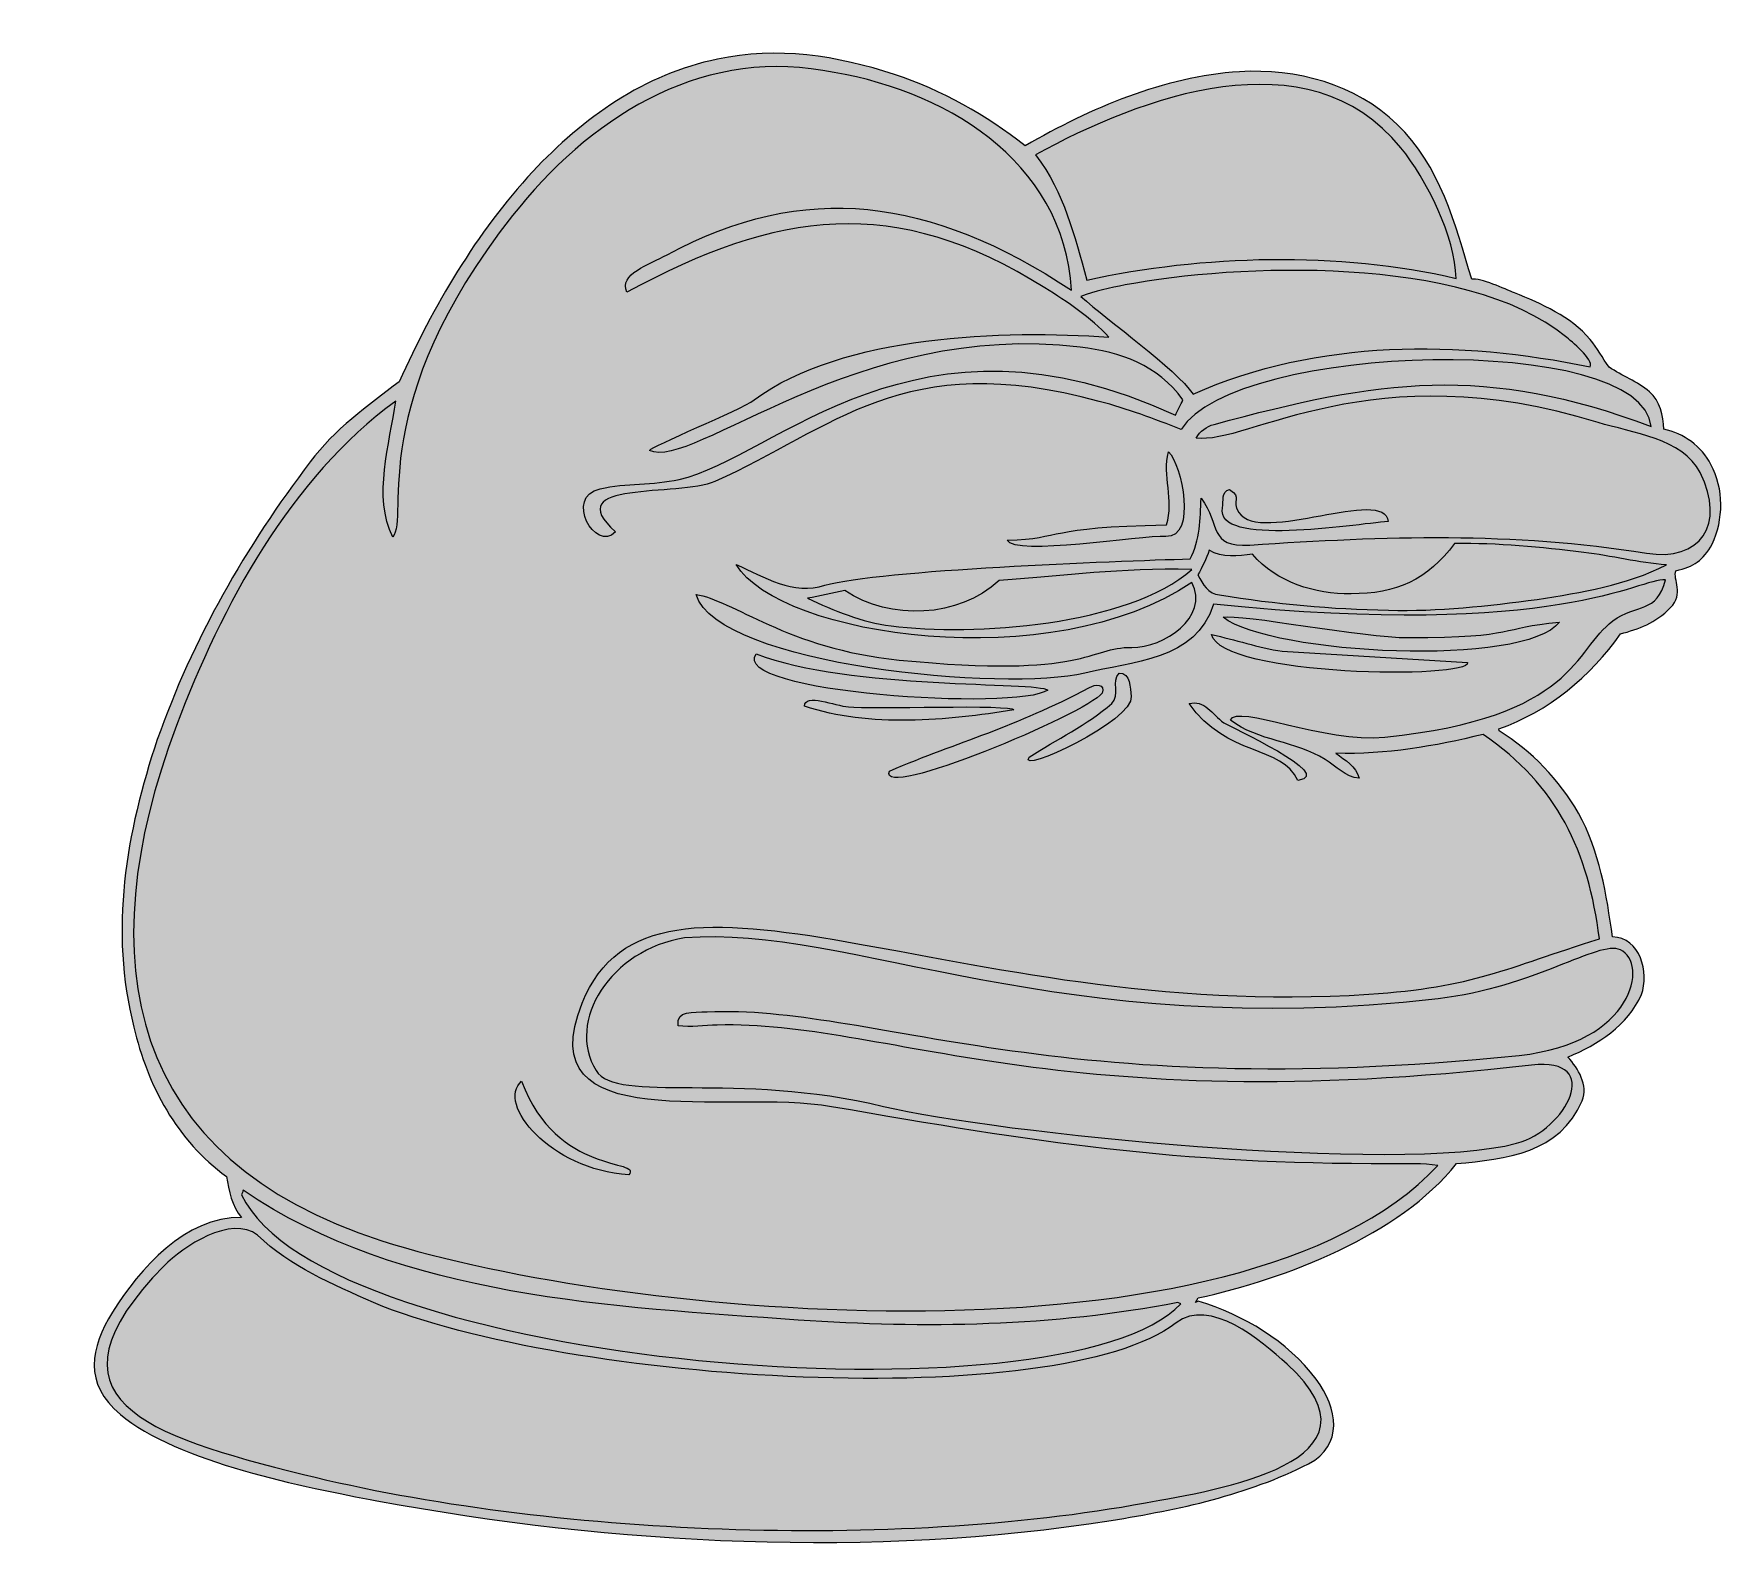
# Model space of a CAD drawing. Header units: millimetres. Extents: x 638 to 824, y -380 to -296.
# Drawn here: x 638.3 to 730.8, y -379.5 to -296.2 of the extents above; entities that cross this region are included whole.
import ezdxf

# ---------------------------------------------------------------- set-up
doc = ezdxf.new("R2010")
doc.units = ezdxf.units.MM
doc.header["$MEASUREMENT"] = 0
doc.layers.add('layer 1', color=7, linetype='Continuous')

msp = doc.modelspace()

# ---------------------------------------------------------------- hatches: boundary and pattern name
at = {"layer": 'layer 1', "true_color": 0x2b2a29}
h = msp.add_hatch(color=250, dxfattribs=at)
edge = h.paths.add_edge_path()
edge.add_spline(control_points=[(675.6358, -297.5804), (678.8628, -296.8555), (682.222, -297.3902), (685.3215, -298.4136), (687.9159, -299.26), (690.3203, -300.6355), (692.4665, -302.3097), (696.0676, -300.2427), (700.006, -298.5372), (704.1953, -298.2608), (707.28, -298.0725), (710.5549, -298.9358), (712.8026, -301.1425), (715.1534, -303.3608), (715.9963, -306.6115), (716.8868, -309.6058), (717.3461, -309.5184), (718.7433, -310.1458), (719.2229, -310.3491), (720.72, -310.9668), (722.2982, -311.6285), (723.3603, -312.9027), (723.7679, -313.3618), (724.0317, -313.9227), (724.4022, -314.4072), (725.1084, -314.9069), (725.9532, -315.1872), (726.613, -315.7553), (727.1867, -316.2696), (727.38, -317.0624), (727.3986, -317.8054), (728.4785, -318.0305), (729.4636, -318.7457), (729.9708, -319.7415), (730.6881, -321.0693), (730.6751, -322.7398), (730.0336, -324.0949), (729.5466, -324.9823), (729.0299, -325.3142), (728.0495, -325.5441), (727.8812, -326.0234), (728.5356, -326.7962), (727.747, -327.5668), (726.9456, -328.3936), (726.023, -328.7342), (725.0293, -328.996), (723.3899, -331.323), (721.0818, -333.2405), (718.3769, -334.1865), (718.3769, -334.1865), (718.3839, -334.2934), (718.3839, -334.2934), (720.1686, -335.4016), (721.6772, -336.9762), (722.73, -338.7961), (723.8805, -340.8667), (724.2713, -343.2509), (724.5848, -345.5686), (726.1024, -345.5852), (726.606, -347.5212), (726.1726, -348.7215), (725.433, -350.4015), (723.7882, -351.4488), (722.1528, -352.1312), (722.7098, -352.7689), (723.2776, -353.6629), (722.927, -354.5283), (721.7303, -357.3724), (718.7623, -357.7269), (716.0605, -357.9519), (712.9328, -361.8991), (706.7284, -364.2382), (701.9236, -365.3034), (701.9236, -365.3034), (701.7763, -365.5523), (701.7763, -365.5523), (701.7763, -365.5523), (701.9311, -365.4729), (701.9311, -365.4729), (704.4257, -366.2474), (706.7805, -367.6451), (708.3869, -369.74), (709.5781, -371.3489), (709.8744, -373.3685), (707.9679, -374.3661), (704.6028, -376.0845), (700.8709, -376.8736), (697.1668, -377.4673), (684.1683, -379.5289), (669.9727, -378.7985), (657.0089, -376.3891), (653.1627, -375.6737), (646.0571, -374.2738), (642.9813, -371.6761), (640.9542, -369.9636), (641.3363, -368.0456), (642.5551, -366.0834), (644.0386, -363.6949), (646.5233, -360.8429), (649.606, -360.9093), (649.0674, -360.2863), (648.9292, -359.4398), (648.7838, -358.6562), (646.1028, -356.7296), (644.4413, -353.6649), (643.7239, -350.4902), (642.367, -345.2829), (643.2963, -339.7862), (645.0037, -334.7782), (646.9232, -329.2965), (649.8456, -324.1907), (653.3714, -319.5867), (654.6804, -317.813), (656.5075, -316.5351), (658.2334, -315.2093), (660.1105, -311.0681), (662.4354, -307.0688), (665.5407, -303.7166), (668.2513, -300.8106), (671.6735, -298.3601), (675.6358, -297.5804)], knot_values=[0, 0, 0, 0, 0.025, 0.025, 0.025, 0.05, 0.05, 0.05, 0.075, 0.075, 0.075, 0.1, 0.1, 0.1, 0.125, 0.125, 0.125, 0.15, 0.15, 0.15, 0.175, 0.175, 0.175, 0.2, 0.2, 0.2, 0.225, 0.225, 0.225, 0.25, 0.25, 0.25, 0.275, 0.275, 0.275, 0.3, 0.3, 0.3, 0.325, 0.325, 0.325, 0.35, 0.35, 0.35, 0.375, 0.375, 0.375, 0.4, 0.4, 0.4, 0.425, 0.425, 0.425, 0.45, 0.45, 0.45, 0.475, 0.475, 0.475, 0.5, 0.5, 0.5, 0.525, 0.525, 0.525, 0.55, 0.55, 0.55, 0.575, 0.575, 0.575, 0.6, 0.6, 0.6, 0.625, 0.625, 0.625, 0.65, 0.65, 0.65, 0.675, 0.675, 0.675, 0.7, 0.7, 0.7, 0.725, 0.725, 0.725, 0.75, 0.75, 0.75, 0.775, 0.775, 0.775, 0.8, 0.8, 0.8, 0.825, 0.825, 0.825, 0.85, 0.85, 0.85, 0.875, 0.875, 0.875, 0.9, 0.9, 0.9, 0.925, 0.925, 0.925, 0.95, 0.95, 0.95, 0.975, 0.975, 0.975, 1, 1, 1, 1], degree=3, periodic=1)
h = msp.add_hatch(color=250, dxfattribs=at)
edge = h.paths.add_edge_path()
edge.add_spline(control_points=[(681.3999, -298.1996), (687.9422, -299.1453), (694.582, -303.0776), (694.998, -310.2051), (687.2571, -305.1113), (680.4204, -304.1967), (672.8816, -308.2672), (671.9092, -308.7918), (670.2124, -309.3348), (670.6868, -310.3139), (678.8893, -305.8769), (685.3226, -304.9112), (693.547, -310.0798), (694.7937, -310.8618), (696.0399, -311.6841), (697.0448, -312.7702), (691.3601, -312.3669), (682.4804, -312.6276), (677.653, -316.1959), (676.8563, -316.7847), (671.9908, -318.7523), (671.9259, -318.9615), (674.2454, -320.1161), (683.2431, -311.8321), (695.4812, -313.3231), (697.6778, -313.5907), (699.7158, -314.2834), (701.0977, -316.1959), (700.9576, -316.4778), (700.8193, -316.7619), (700.6791, -317.0458), (686.5399, -310.4244), (678.8307, -319.3579), (673.5394, -320.5529), (672.1194, -320.8774), (670.6391, -320.7264), (669.2228, -321.0618), (667.2262, -321.5106), (668.9626, -324.5654), (670.0617, -323.424), (666.8913, -320.5651), (673.526, -321.5341), (675.4957, -320.6636), (681.9094, -317.8287), (685.7869, -313.3361), (696.5194, -316.2881), (698.0552, -316.6734), (699.5268, -317.2596), (701.0056, -317.8148), (703.9087, -313.0754), (726.214, -312.4746), (726.7093, -317.6653), (717.6283, -314.229), (711.8079, -315.0879), (702.7979, -317.5456), (702.3773, -317.6451), (702.0381, -317.9142), (701.8242, -318.2888), (704.5867, -318.6968), (711.4074, -313.6003), (723.8066, -317.4403), (725.6, -317.9958), (728.4515, -318.3082), (729.3826, -320.1768), (730.8034, -323.0277), (729.3876, -325.0603), (726.4415, -324.5835), (719.0953, -323.3949), (712.1519, -323.6499), (704.7577, -324.1375), (702.4551, -324.2892), (703.1769, -323.0044), (702.088, -321.5817), (702.0455, -322.7083), (702.0418, -323.8754), (701.4868, -324.8949), (697.3724, -325.0085), (684.5235, -325.4878), (681.514, -326.3407), (679.7936, -326.8921), (678.1749, -325.891), (676.6665, -325.2032), (679.0306, -329.1737), (693.9912, -331.3527), (701.5827, -326.1803), (702.5708, -328.0947), (700.0314, -329.7611), (698.3044, -329.7352), (695.9135, -329.7), (695.9628, -331.4552), (685.5686, -330.425), (679.517, -329.8255), (676.384, -327.1002), (674.465, -326.8424), (675.6823, -330.7517), (691.4947, -332.1866), (695.7213, -331.1424), (698.2466, -330.518), (701.8388, -330.4694), (702.7664, -327.3696), (721.6401, -329.309), (726.0966, -325.9387), (727.4796, -326.0328), (727.0274, -327.8897), (725.9117, -327.3295), (724.6036, -328.29), (722.515, -329.8225), (722.5499, -333.5911), (712.1352, -334.6382), (708.8268, -334.971), (704.0555, -332.8075), (703.6902, -333.705), (705.2077, -334.8782), (707.2728, -334.8427), (708.8677, -335.8681), (709.4706, -336.2368), (709.9796, -336.8251), (710.7282, -336.8877), (710.5623, -336.2332), (709.9593, -335.8957), (709.4576, -335.5232), (712.1792, -335.6007), (714.875, -335.1473), (717.5062, -334.489), (721.5972, -337.2845), (723.2656, -340.8921), (723.8693, -345.6664), (718.7327, -347.2777), (717.0472, -348.3151), (711.2539, -348.6977), (688.5628, -350.1956), (672.1629, -339.3821), (668.2363, -349.19), (665.2631, -356.6168), (676.1992, -353.8642), (681.8698, -354.8451), (693.1634, -356.7994), (700.5297, -357.9961), (712.5039, -357.9686), (713.3502, -357.9594), (714.1981, -357.939), (715.039, -358.0626), (704.2151, -369.5652), (670.3621, -366.3661), (657.2839, -362.1763), (643.3986, -357.7285), (641.1932, -346.8999), (646.0511, -334.0005), (648.5137, -327.4614), (652.2639, -320.485), (658.0399, -316.2715), (657.7235, -318.5877), (656.7682, -321.5093), (657.8867, -323.7041), (658.7889, -322.5606), (656.3446, -316.4001), (664.4323, -306.1247), (668.5342, -300.9134), (674.5203, -296.9958), (681.3999, -298.1996)], knot_values=[0, 0, 0, 0, 0.0188679, 0.0188679, 0.0188679, 0.0377358, 0.0377358, 0.0377358, 0.0566038, 0.0566038, 0.0566038, 0.0754717, 0.0754717, 0.0754717, 0.0943396, 0.0943396, 0.0943396, 0.1132075, 0.1132075, 0.1132075, 0.1320755, 0.1320755, 0.1320755, 0.1509434, 0.1509434, 0.1509434, 0.1698113, 0.1698113, 0.1698113, 0.1886792, 0.1886792, 0.1886792, 0.2075472, 0.2075472, 0.2075472, 0.2264151, 0.2264151, 0.2264151, 0.245283, 0.245283, 0.245283, 0.2641509, 0.2641509, 0.2641509, 0.2830189, 0.2830189, 0.2830189, 0.3018868, 0.3018868, 0.3018868, 0.3207547, 0.3207547, 0.3207547, 0.3396226, 0.3396226, 0.3396226, 0.3584906, 0.3584906, 0.3584906, 0.3773585, 0.3773585, 0.3773585, 0.3962264, 0.3962264, 0.3962264, 0.4150943, 0.4150943, 0.4150943, 0.4339623, 0.4339623, 0.4339623, 0.4528302, 0.4528302, 0.4528302, 0.4716981, 0.4716981, 0.4716981, 0.490566, 0.490566, 0.490566, 0.509434, 0.509434, 0.509434, 0.5283019, 0.5283019, 0.5283019, 0.5471698, 0.5471698, 0.5471698, 0.5660377, 0.5660377, 0.5660377, 0.5849057, 0.5849057, 0.5849057, 0.6037736, 0.6037736, 0.6037736, 0.6226415, 0.6226415, 0.6226415, 0.6415094, 0.6415094, 0.6415094, 0.6603774, 0.6603774, 0.6603774, 0.6792453, 0.6792453, 0.6792453, 0.6981132, 0.6981132, 0.6981132, 0.7169811, 0.7169811, 0.7169811, 0.7358491, 0.7358491, 0.7358491, 0.754717, 0.754717, 0.754717, 0.7735849, 0.7735849, 0.7735849, 0.7924528, 0.7924528, 0.7924528, 0.8113208, 0.8113208, 0.8113208, 0.8301887, 0.8301887, 0.8301887, 0.8490566, 0.8490566, 0.8490566, 0.8679245, 0.8679245, 0.8679245, 0.8867925, 0.8867925, 0.8867925, 0.9056604, 0.9056604, 0.9056604, 0.9245283, 0.9245283, 0.9245283, 0.9433962, 0.9433962, 0.9433962, 0.9622642, 0.9622642, 0.9622642, 0.9811321, 0.9811321, 0.9811321, 1, 1, 1, 1], degree=3, periodic=1)
h = msp.add_hatch(color=250, dxfattribs=at)
edge = h.paths.add_edge_path()
edge.add_spline(control_points=[(693.04, -302.8076), (698.7508, -299.6488), (707.9573, -296.1904), (713.0111, -302.4131), (714.4199, -304.1476), (715.9936, -307.2867), (716.033, -309.5633), (709.6639, -308.0471), (702.1135, -308.2774), (695.8334, -309.6502), (695.1243, -307.1228), (694.6351, -304.9408), (693.04, -302.8076)], knot_values=[0, 0, 0, 0, 0.25, 0.25, 0.25, 0.5, 0.5, 0.5, 0.75, 0.75, 0.75, 1, 1, 1, 1], degree=3, periodic=1)
h = msp.add_hatch(color=250, dxfattribs=at)
edge = h.paths.add_edge_path()
edge.add_spline(control_points=[(697.9299, -309.9194), (703.9557, -308.7832), (716.4903, -308.2291), (722.0225, -312.7364), (722.3398, -312.9947), (723.5637, -313.9972), (723.3733, -314.3963), (716.1894, -312.9256), (708.4966, -312.8541), (701.6546, -315.8841), (700.683, -314.4964), (697.0541, -311.918), (695.5018, -310.5427), (696.2944, -310.2751), (697.1057, -310.0669), (697.9299, -309.9194)], knot_values=[0, 0, 0, 0, 0.2, 0.2, 0.2, 0.4, 0.4, 0.4, 0.6, 0.6, 0.6, 0.8, 0.8, 0.8, 1, 1, 1, 1], degree=3, periodic=1)
h = msp.add_hatch(color=250, dxfattribs=at)
edge = h.paths.add_edge_path()
edge.add_spline(control_points=[(700.3087, -319.0467), (699.9386, -320.3428), (700.6432, -321.6639), (700.1904, -323.0403), (693.4762, -323.1443), (694.6324, -323.7852), (691.4896, -323.8738), (691.8592, -324.7713), (698.8102, -323.6076), (700.1666, -323.6671), (701.8673, -323.7425), (701.0319, -319.7269), (700.3087, -319.0467)], knot_values=[0, 0, 0, 0, 0.25, 0.25, 0.25, 0.5, 0.5, 0.5, 0.75, 0.75, 0.75, 1, 1, 1, 1], degree=3, periodic=1)
h = msp.add_hatch(color=250, dxfattribs=at)
edge = h.paths.add_edge_path()
edge.add_spline(control_points=[(703.2549, -322.0979), (702.8522, -324.278), (710.3792, -322.9917), (712.3249, -322.8593), (712.1359, -320.8948), (705.3341, -324.1398), (704.1519, -322.3582), (703.6918, -321.6648), (704.3873, -321.5731), (703.6404, -321.0948), (703.1904, -321.2024), (703.3213, -321.7531), (703.2549, -322.0979)], knot_values=[0, 0, 0, 0, 0.25, 0.25, 0.25, 0.5, 0.5, 0.5, 0.75, 0.75, 0.75, 1, 1, 1, 1], degree=3, periodic=1)
h = msp.add_hatch(color=250, dxfattribs=at)
edge = h.paths.add_edge_path()
edge.add_spline(control_points=[(715.9466, -324.0636), (718.312, -324.0193), (720.6704, -324.259), (723.0157, -324.5467), (724.5315, -324.7164), (726.0156, -325.1147), (727.5405, -325.2216), (725.3462, -326.3389), (722.883, -326.7299), (720.4766, -327.1134), (717.7754, -327.4692), (715.0578, -327.7754), (712.3288, -327.7034), (709.24, -327.6429), (706.1498, -327.364), (703.1002, -326.8698), (702.479, -326.8183), (702.1726, -326.2655), (701.9109, -325.7765), (702.1617, -325.3437), (702.359, -324.8859), (702.5359, -324.4193), (703.2533, -324.873), (704.1069, -324.7127), (704.9037, -324.6463), (706.2291, -326.1766), (708.3056, -326.8443), (710.2874, -326.7981), (712.7409, -326.8433), (714.4984, -326.0128), (715.9466, -324.0636)], knot_values=[0, 0, 0, 0, 0.1, 0.1, 0.1, 0.2, 0.2, 0.2, 0.3, 0.3, 0.3, 0.4, 0.4, 0.4, 0.5, 0.5, 0.5, 0.6, 0.6, 0.6, 0.7, 0.7, 0.7, 0.8, 0.8, 0.8, 0.9, 0.9, 0.9, 1, 1, 1, 1], degree=3, periodic=1)
h = msp.add_hatch(color=250, dxfattribs=at)
edge = h.paths.add_edge_path()
edge.add_spline(control_points=[(701.5847, -325.4686), (698.1185, -328.5515), (689.6045, -329.1324), (685.1353, -328.5608), (683.5237, -328.3599), (682.0154, -327.7181), (680.5551, -327.0451), (681.2412, -326.9327), (681.9124, -326.7432), (682.5982, -326.6303), (685.1151, -328.2768), (688.7938, -328.1385), (691.0415, -326.0808), (694.8961, -325.7982), (697.4935, -325.4085), (701.5847, -325.4686)], knot_values=[0, 0, 0, 0, 0.2, 0.2, 0.2, 0.4, 0.4, 0.4, 0.6, 0.6, 0.6, 0.8, 0.8, 0.8, 1, 1, 1, 1], degree=3, periodic=1)
h = msp.add_hatch(color=250, dxfattribs=at)
edge = h.paths.add_edge_path()
edge.add_spline(control_points=[(703.2863, -328.0887), (705.9633, -330.1402), (719.7705, -330.8525), (721.6881, -328.3525), (718.2879, -328.6581), (719.584, -329.1828), (713.4239, -329.2008), (710.9497, -329.2075), (704.2668, -327.8786), (703.2863, -328.0887)], knot_values=[0, 0, 0, 0, 0.3333333, 0.3333333, 0.3333333, 0.6666667, 0.6666667, 0.6666667, 1, 1, 1, 1], degree=3, periodic=1)
h = msp.add_hatch(color=250, dxfattribs=at)
edge = h.paths.add_edge_path()
edge.add_spline(control_points=[(702.6612, -329.0346), (703.1821, -331.3241), (716.9065, -331.5023), (716.6562, -330.5575), (716.6562, -330.5575), (706.5224, -329.9401), (706.5224, -329.9401), (705.2061, -329.7629), (703.9557, -329.3042), (702.6612, -329.0346)], knot_values=[0, 0, 0, 0, 0.3333333, 0.3333333, 0.3333333, 0.6666667, 0.6666667, 0.6666667, 1, 1, 1, 1], degree=3, periodic=1)
h = msp.add_hatch(color=250, dxfattribs=at)
edge = h.paths.add_edge_path()
edge.add_spline(control_points=[(693.7058, -332.0716), (693.1539, -331.5767), (682.8709, -332.0843), (677.7546, -330.0875), (676.1768, -332.2255), (692.0716, -333.225), (693.7058, -332.0716)], knot_values=[0, 0, 0, 0, 0.5, 0.5, 0.5, 1, 1, 1, 1], degree=3, periodic=1)
h = msp.add_hatch(color=250, dxfattribs=at)
edge = h.paths.add_edge_path()
edge.add_spline(control_points=[(697.5981, -331.1403), (697.1923, -331.5903), (697.6551, -332.3461), (697.2053, -332.7942), (695.8537, -333.9951), (694.1926, -334.7617), (692.6897, -335.7337), (691.9728, -336.7415), (698.4485, -333.7432), (698.2619, -332.4108), (698.1974, -331.9462), (698.2545, -331.1218), (697.5981, -331.1403)], knot_values=[0, 0, 0, 0, 0.25, 0.25, 0.25, 0.5, 0.5, 0.5, 0.75, 0.75, 0.75, 1, 1, 1, 1], degree=3, periodic=1)
h = msp.add_hatch(color=250, dxfattribs=at)
edge = h.paths.add_edge_path()
edge.add_spline(control_points=[(680.3968, -332.9476), (683.942, -334.138), (688.2081, -333.7434), (691.8488, -333.1559), (691.8618, -332.8303), (683.9047, -333.115), (682.8102, -332.9934), (682.0508, -332.9226), (680.4279, -332.2323), (680.3968, -332.9476)], knot_values=[0, 0, 0, 0, 0.3333333, 0.3333333, 0.3333333, 0.6666667, 0.6666667, 0.6666667, 1, 1, 1, 1], degree=3, periodic=1)
h = msp.add_hatch(color=250, dxfattribs=at)
edge = h.paths.add_edge_path()
edge.add_spline(control_points=[(695.9791, -331.9277), (691.8491, -334.1156), (688.9296, -334.8526), (685.0453, -336.4929), (684.3586, -338.1861), (695.7786, -333.3657), (696.6854, -332.2396), (696.8714, -331.7191), (696.2856, -331.7378), (695.9791, -331.9277)], knot_values=[0, 0, 0, 0, 0.3333333, 0.3333333, 0.3333333, 0.6666667, 0.6666667, 0.6666667, 1, 1, 1, 1], degree=3, periodic=1)
h = msp.add_hatch(color=250, dxfattribs=at)
edge = h.paths.add_edge_path()
edge.add_spline(control_points=[(701.4316, -332.8091), (703.4727, -335.7365), (706.5356, -335.0882), (707.3837, -337.0073), (709.5509, -336.7392), (703.5807, -334.0381), (703.3269, -333.8527), (702.7034, -333.3966), (702.2627, -332.5636), (701.4316, -332.8091)], knot_values=[0, 0, 0, 0, 0.3333333, 0.3333333, 0.3333333, 0.6666667, 0.6666667, 0.6666667, 1, 1, 1, 1], degree=3, periodic=1)
h = msp.add_hatch(color=250, dxfattribs=at)
edge = h.paths.add_edge_path()
edge.add_spline(control_points=[(673.8417, -345.6166), (682.8071, -344.8888), (694.3516, -351.3405), (715.0578, -348.9431), (720.2885, -348.3373), (723.8225, -345.7308), (725.0162, -346.2709), (726.5818, -346.9799), (725.7772, -351.3859), (719.4866, -352.0386), (693.9394, -354.6895), (684.166, -349.2662), (675.0715, -349.6545), (674.3047, -349.7083), (673.3561, -349.5406), (673.4858, -350.4216), (674.1957, -350.5322), (674.9148, -350.3847), (675.6285, -350.3812), (684.9172, -350.1654), (694.1542, -355.5794), (720.1633, -352.5734), (724.1598, -352.1115), (722.0644, -356.1138), (719.3392, -356.8475), (713.0129, -358.5504), (690.6966, -356.275), (684.7259, -354.8285), (676.672, -352.8773), (670.1207, -354.6999), (668.9961, -352.874), (667.3399, -350.185), (669.7902, -346.2593), (673.8417, -345.6166)], knot_values=[0, 0, 0, 0, 0.0909091, 0.0909091, 0.0909091, 0.1818182, 0.1818182, 0.1818182, 0.2727273, 0.2727273, 0.2727273, 0.3636364, 0.3636364, 0.3636364, 0.4545455, 0.4545455, 0.4545455, 0.5454545, 0.5454545, 0.5454545, 0.6363636, 0.6363636, 0.6363636, 0.7272727, 0.7272727, 0.7272727, 0.8181818, 0.8181818, 0.8181818, 0.9090909, 0.9090909, 0.9090909, 1, 1, 1, 1], degree=3, periodic=1)
h = msp.add_hatch(color=250, dxfattribs=at)
edge = h.paths.add_edge_path()
edge.add_spline(control_points=[(670.7845, -358.5678), (671.5688, -357.6815), (666.8643, -358.644), (664.9284, -353.4511), (663.515, -354.6866), (666.4908, -358.3004), (670.7845, -358.5678)], knot_values=[0, 0, 0, 0, 0.5, 0.5, 0.5, 1, 1, 1, 1], degree=3, periodic=1)
h = msp.add_hatch(color=250, dxfattribs=at)
edge = h.paths.add_edge_path()
edge.add_spline(control_points=[(649.6116, -359.6593), (649.6337, -359.5984), (649.6761, -359.475), (649.6982, -359.4142), (658.3253, -365.3172), (670, -365.7954), (680.0499, -366.5093), (686.9773, -366.9869), (693.9878, -366.8781), (700.8232, -365.556), (700.8232, -365.556), (700.9706, -365.6261), (700.9706, -365.6261), (694.6978, -372.3458), (654.0471, -369.1347), (649.6116, -359.6593)], knot_values=[0, 0, 0, 0, 0.2, 0.2, 0.2, 0.4, 0.4, 0.4, 0.6, 0.6, 0.6, 0.8, 0.8, 0.8, 1, 1, 1, 1], degree=3, periodic=1)
h = msp.add_hatch(color=250, dxfattribs=at)
edge = h.paths.add_edge_path()
edge.add_spline(control_points=[(656.83, -365.558), (667.3997, -369.9888), (694.2697, -371.6139), (700.7159, -366.668), (702.5598, -365.2531), (705.3769, -367.6339), (706.7915, -368.9247), (712.7059, -374.3229), (702.9351, -375.792), (699.042, -376.5066), (685.2196, -379.0441), (666.4784, -378.2868), (652.9912, -374.9522), (644.4082, -372.8304), (638.2505, -370.8046), (645.3728, -363.5444), (646.3968, -362.5002), (649.0453, -360.7502), (650.4893, -361.8684), (652.2632, -363.6088), (654.6027, -364.5511), (656.83, -365.558)], knot_values=[0, 0, 0, 0, 0.1428571, 0.1428571, 0.1428571, 0.2857143, 0.2857143, 0.2857143, 0.4285714, 0.4285714, 0.4285714, 0.5714286, 0.5714286, 0.5714286, 0.7142857, 0.7142857, 0.7142857, 0.8571429, 0.8571429, 0.8571429, 1, 1, 1, 1], degree=3, periodic=1)

# ---------------------------------------------------------------- linework, layer by layer
at = {"layer": 'layer 1', "color": 250}
for points, knots in [([(675.6358, -297.5804), (678.8628, -296.8555), (682.222, -297.3902), (685.3215, -298.4136), (687.9159, -299.26), (690.3203, -300.6355), (692.4665, -302.3097), (696.0676, -300.2427), (700.006, -298.5372), (704.1953, -298.2608), (707.28, -298.0725), (710.5549, -298.9358), (712.8026, -301.1425), (715.1534, -303.3608), (715.9963, -306.6115), (716.8868, -309.6058), (717.3461, -309.5184), (718.7433, -310.1458), (719.2229, -310.3491), (720.72, -310.9668), (722.2982, -311.6285), (723.3603, -312.9027), (723.7679, -313.3618), (724.0317, -313.9227), (724.4022, -314.4072), (725.1084, -314.9069), (725.9532, -315.1872), (726.613, -315.7553), (727.1867, -316.2696), (727.38, -317.0624), (727.3986, -317.8054), (728.4785, -318.0305), (729.4636, -318.7457), (729.9708, -319.7415), (730.6881, -321.0693), (730.6751, -322.7398), (730.0336, -324.0949), (729.5466, -324.9823), (729.0299, -325.3142), (728.0495, -325.5441), (727.8812, -326.0234), (728.5356, -326.7962), (727.747, -327.5668), (726.9456, -328.3936), (726.023, -328.7342), (725.0293, -328.996), (723.3899, -331.323), (721.0818, -333.2405), (718.3769, -334.1865), (718.3769, -334.1865), (718.3839, -334.2934), (718.3839, -334.2934), (720.1686, -335.4016), (721.6772, -336.9762), (722.73, -338.7961), (723.8805, -340.8667), (724.2713, -343.2509), (724.5848, -345.5686), (726.1024, -345.5852), (726.606, -347.5212), (726.1726, -348.7215), (725.433, -350.4015), (723.7882, -351.4488), (722.1528, -352.1312), (722.7098, -352.7689), (723.2776, -353.6629), (722.927, -354.5283), (721.7303, -357.3724), (718.7623, -357.7269), (716.0605, -357.9519), (712.9328, -361.8991), (706.7284, -364.2382), (701.9236, -365.3034), (701.9236, -365.3034), (701.7763, -365.5523), (701.7763, -365.5523), (701.7763, -365.5523), (701.9311, -365.4729), (701.9311, -365.4729), (704.4257, -366.2474), (706.7805, -367.6451), (708.3869, -369.74), (709.5781, -371.3489), (709.8744, -373.3685), (707.9679, -374.3661), (704.6028, -376.0845), (700.8709, -376.8736), (697.1668, -377.4673), (684.1683, -379.5289), (669.9727, -378.7985), (657.0089, -376.3891), (653.1627, -375.6737), (646.0571, -374.2738), (642.9813, -371.6761), (640.9542, -369.9636), (641.3363, -368.0456), (642.5551, -366.0834), (644.0386, -363.6949), (646.5233, -360.8429), (649.606, -360.9093), (649.0674, -360.2863), (648.9292, -359.4398), (648.7838, -358.6562), (646.1028, -356.7296), (644.4413, -353.6649), (643.7239, -350.4902), (642.367, -345.2829), (643.2963, -339.7862), (645.0037, -334.7782), (646.9232, -329.2965), (649.8456, -324.1907), (653.3714, -319.5867), (654.6804, -317.813), (656.5075, -316.5351), (658.2334, -315.2093), (660.1105, -311.0681), (662.4354, -307.0688), (665.5407, -303.7166), (668.2513, -300.8106), (671.6735, -298.3601), (675.6358, -297.5804)], [0, 0, 0, 0, 0.025, 0.025, 0.025, 0.05, 0.05, 0.05, 0.075, 0.075, 0.075, 0.1, 0.1, 0.1, 0.125, 0.125, 0.125, 0.15, 0.15, 0.15, 0.175, 0.175, 0.175, 0.2, 0.2, 0.2, 0.225, 0.225, 0.225, 0.25, 0.25, 0.25, 0.275, 0.275, 0.275, 0.3, 0.3, 0.3, 0.325, 0.325, 0.325, 0.35, 0.35, 0.35, 0.375, 0.375, 0.375, 0.4, 0.4, 0.4, 0.425, 0.425, 0.425, 0.45, 0.45, 0.45, 0.475, 0.475, 0.475, 0.5, 0.5, 0.5, 0.525, 0.525, 0.525, 0.55, 0.55, 0.55, 0.575, 0.575, 0.575, 0.6, 0.6, 0.6, 0.625, 0.625, 0.625, 0.65, 0.65, 0.65, 0.675, 0.675, 0.675, 0.7, 0.7, 0.7, 0.725, 0.725, 0.725, 0.75, 0.75, 0.75, 0.775, 0.775, 0.775, 0.8, 0.8, 0.8, 0.825, 0.825, 0.825, 0.85, 0.85, 0.85, 0.875, 0.875, 0.875, 0.9, 0.9, 0.9, 0.925, 0.925, 0.925, 0.95, 0.95, 0.95, 0.975, 0.975, 0.975, 1, 1, 1, 1]), ([(681.3999, -298.1996), (687.9422, -299.1453), (694.582, -303.0776), (694.998, -310.2051), (687.2571, -305.1113), (680.4204, -304.1967), (672.8816, -308.2672), (671.9092, -308.7918), (670.2124, -309.3348), (670.6868, -310.3139), (678.8893, -305.8769), (685.3226, -304.9112), (693.547, -310.0798), (694.7937, -310.8618), (696.0399, -311.6841), (697.0448, -312.7702), (691.3601, -312.3669), (682.4804, -312.6276), (677.653, -316.1959), (676.8563, -316.7847), (671.9908, -318.7523), (671.9259, -318.9615), (674.2454, -320.1161), (683.2431, -311.8321), (695.4812, -313.3231), (697.6778, -313.5907), (699.7158, -314.2834), (701.0977, -316.1959), (700.9576, -316.4778), (700.8193, -316.7619), (700.6791, -317.0458), (686.5399, -310.4244), (678.8307, -319.3579), (673.5394, -320.5529), (672.1194, -320.8774), (670.6391, -320.7264), (669.2228, -321.0618), (667.2262, -321.5106), (668.9626, -324.5654), (670.0617, -323.424), (666.8913, -320.5651), (673.526, -321.5341), (675.4957, -320.6636), (681.9094, -317.8287), (685.7869, -313.3361), (696.5194, -316.2881), (698.0552, -316.6734), (699.5268, -317.2596), (701.0056, -317.8148), (703.9087, -313.0754), (726.214, -312.4746), (726.7093, -317.6653), (717.6283, -314.229), (711.8079, -315.0879), (702.7979, -317.5456), (702.3773, -317.6451), (702.0381, -317.9142), (701.8242, -318.2888), (704.5867, -318.6968), (711.4074, -313.6003), (723.8066, -317.4403), (725.6, -317.9958), (728.4515, -318.3082), (729.3826, -320.1768), (730.8034, -323.0277), (729.3876, -325.0603), (726.4415, -324.5835), (719.0953, -323.3949), (712.1519, -323.6499), (704.7577, -324.1375), (702.4551, -324.2892), (703.1769, -323.0044), (702.088, -321.5817), (702.0455, -322.7083), (702.0418, -323.8754), (701.4868, -324.8949), (697.3724, -325.0085), (684.5235, -325.4878), (681.514, -326.3407), (679.7936, -326.8921), (678.1749, -325.891), (676.6665, -325.2032), (679.0306, -329.1737), (693.9912, -331.3527), (701.5827, -326.1803), (702.5708, -328.0947), (700.0314, -329.7611), (698.3044, -329.7352), (695.9135, -329.7), (695.9628, -331.4552), (685.5686, -330.425), (679.517, -329.8255), (676.384, -327.1002), (674.465, -326.8424), (675.6823, -330.7517), (691.4947, -332.1866), (695.7213, -331.1424), (698.2466, -330.518), (701.8388, -330.4694), (702.7664, -327.3696), (721.6401, -329.309), (726.0966, -325.9387), (727.4796, -326.0328), (727.0274, -327.8897), (725.9117, -327.3295), (724.6036, -328.29), (722.515, -329.8225), (722.5499, -333.5911), (712.1352, -334.6382), (708.8268, -334.971), (704.0555, -332.8075), (703.6902, -333.705), (705.2077, -334.8782), (707.2728, -334.8427), (708.8677, -335.8681), (709.4706, -336.2368), (709.9796, -336.8251), (710.7282, -336.8877), (710.5623, -336.2332), (709.9593, -335.8957), (709.4576, -335.5232), (712.1792, -335.6007), (714.875, -335.1473), (717.5062, -334.489), (721.5972, -337.2845), (723.2656, -340.8921), (723.8693, -345.6664), (718.7327, -347.2777), (717.0472, -348.3151), (711.2539, -348.6977), (688.5628, -350.1956), (672.1629, -339.3821), (668.2363, -349.19), (665.2631, -356.6168), (676.1992, -353.8642), (681.8698, -354.8451), (693.1634, -356.7994), (700.5297, -357.9961), (712.5039, -357.9686), (713.3502, -357.9594), (714.1981, -357.939), (715.039, -358.0626), (704.2151, -369.5652), (670.3621, -366.3661), (657.2839, -362.1763), (643.3986, -357.7285), (641.1932, -346.8999), (646.0511, -334.0005), (648.5137, -327.4614), (652.2639, -320.485), (658.0399, -316.2715), (657.7235, -318.5877), (656.7682, -321.5093), (657.8867, -323.7041), (658.7889, -322.5606), (656.3446, -316.4001), (664.4323, -306.1247), (668.5342, -300.9134), (674.5203, -296.9958), (681.3999, -298.1996)], [0, 0, 0, 0, 0.0188679, 0.0188679, 0.0188679, 0.0377358, 0.0377358, 0.0377358, 0.0566038, 0.0566038, 0.0566038, 0.0754717, 0.0754717, 0.0754717, 0.0943396, 0.0943396, 0.0943396, 0.1132075, 0.1132075, 0.1132075, 0.1320755, 0.1320755, 0.1320755, 0.1509434, 0.1509434, 0.1509434, 0.1698113, 0.1698113, 0.1698113, 0.1886792, 0.1886792, 0.1886792, 0.2075472, 0.2075472, 0.2075472, 0.2264151, 0.2264151, 0.2264151, 0.245283, 0.245283, 0.245283, 0.2641509, 0.2641509, 0.2641509, 0.2830189, 0.2830189, 0.2830189, 0.3018868, 0.3018868, 0.3018868, 0.3207547, 0.3207547, 0.3207547, 0.3396226, 0.3396226, 0.3396226, 0.3584906, 0.3584906, 0.3584906, 0.3773585, 0.3773585, 0.3773585, 0.3962264, 0.3962264, 0.3962264, 0.4150943, 0.4150943, 0.4150943, 0.4339623, 0.4339623, 0.4339623, 0.4528302, 0.4528302, 0.4528302, 0.4716981, 0.4716981, 0.4716981, 0.490566, 0.490566, 0.490566, 0.509434, 0.509434, 0.509434, 0.5283019, 0.5283019, 0.5283019, 0.5471698, 0.5471698, 0.5471698, 0.5660377, 0.5660377, 0.5660377, 0.5849057, 0.5849057, 0.5849057, 0.6037736, 0.6037736, 0.6037736, 0.6226415, 0.6226415, 0.6226415, 0.6415094, 0.6415094, 0.6415094, 0.6603774, 0.6603774, 0.6603774, 0.6792453, 0.6792453, 0.6792453, 0.6981132, 0.6981132, 0.6981132, 0.7169811, 0.7169811, 0.7169811, 0.7358491, 0.7358491, 0.7358491, 0.754717, 0.754717, 0.754717, 0.7735849, 0.7735849, 0.7735849, 0.7924528, 0.7924528, 0.7924528, 0.8113208, 0.8113208, 0.8113208, 0.8301887, 0.8301887, 0.8301887, 0.8490566, 0.8490566, 0.8490566, 0.8679245, 0.8679245, 0.8679245, 0.8867925, 0.8867925, 0.8867925, 0.9056604, 0.9056604, 0.9056604, 0.9245283, 0.9245283, 0.9245283, 0.9433962, 0.9433962, 0.9433962, 0.9622642, 0.9622642, 0.9622642, 0.9811321, 0.9811321, 0.9811321, 1, 1, 1, 1]), ([(693.04, -302.8076), (698.7508, -299.6488), (707.9573, -296.1904), (713.0111, -302.4131), (714.4199, -304.1476), (715.9936, -307.2867), (716.033, -309.5633), (709.6639, -308.0471), (702.1135, -308.2774), (695.8334, -309.6502), (695.1243, -307.1228), (694.6351, -304.9408), (693.04, -302.8076)], [0, 0, 0, 0, 0.25, 0.25, 0.25, 0.5, 0.5, 0.5, 0.75, 0.75, 0.75, 1, 1, 1, 1]), ([(697.9299, -309.9194), (703.9557, -308.7832), (716.4903, -308.2291), (722.0225, -312.7364), (722.3398, -312.9947), (723.5637, -313.9972), (723.3733, -314.3963), (716.1894, -312.9256), (708.4966, -312.8541), (701.6546, -315.8841), (700.683, -314.4964), (697.0541, -311.918), (695.5018, -310.5427), (696.2944, -310.2751), (697.1057, -310.0669), (697.9299, -309.9194)], [0, 0, 0, 0, 0.2, 0.2, 0.2, 0.4, 0.4, 0.4, 0.6, 0.6, 0.6, 0.8, 0.8, 0.8, 1, 1, 1, 1]), ([(700.3087, -319.0467), (699.9386, -320.3428), (700.6432, -321.6639), (700.1904, -323.0403), (693.4762, -323.1443), (694.6324, -323.7852), (691.4896, -323.8738), (691.8592, -324.7713), (698.8102, -323.6076), (700.1666, -323.6671), (701.8673, -323.7425), (701.0319, -319.7269), (700.3087, -319.0467)], [0, 0, 0, 0, 0.25, 0.25, 0.25, 0.5, 0.5, 0.5, 0.75, 0.75, 0.75, 1, 1, 1, 1]), ([(703.2549, -322.0979), (702.8522, -324.278), (710.3792, -322.9917), (712.3249, -322.8593), (712.1359, -320.8948), (705.3341, -324.1398), (704.1519, -322.3582), (703.6918, -321.6648), (704.3873, -321.5731), (703.6404, -321.0948), (703.1904, -321.2024), (703.3213, -321.7531), (703.2549, -322.0979)], [0, 0, 0, 0, 0.25, 0.25, 0.25, 0.5, 0.5, 0.5, 0.75, 0.75, 0.75, 1, 1, 1, 1]), ([(715.9466, -324.0636), (718.312, -324.0193), (720.6704, -324.259), (723.0157, -324.5467), (724.5315, -324.7164), (726.0156, -325.1147), (727.5405, -325.2216), (725.3462, -326.3389), (722.883, -326.7299), (720.4766, -327.1134), (717.7754, -327.4692), (715.0578, -327.7754), (712.3288, -327.7034), (709.24, -327.6429), (706.1498, -327.364), (703.1002, -326.8698), (702.479, -326.8183), (702.1726, -326.2655), (701.9109, -325.7765), (702.1617, -325.3437), (702.359, -324.8859), (702.5359, -324.4193), (703.2533, -324.873), (704.1069, -324.7127), (704.9037, -324.6463), (706.2291, -326.1766), (708.3056, -326.8443), (710.2874, -326.7981), (712.7409, -326.8433), (714.4984, -326.0128), (715.9466, -324.0636)], [0, 0, 0, 0, 0.1, 0.1, 0.1, 0.2, 0.2, 0.2, 0.3, 0.3, 0.3, 0.4, 0.4, 0.4, 0.5, 0.5, 0.5, 0.6, 0.6, 0.6, 0.7, 0.7, 0.7, 0.8, 0.8, 0.8, 0.9, 0.9, 0.9, 1, 1, 1, 1]), ([(701.5847, -325.4686), (698.1185, -328.5515), (689.6045, -329.1324), (685.1353, -328.5608), (683.5237, -328.3599), (682.0154, -327.7181), (680.5551, -327.0451), (681.2412, -326.9327), (681.9124, -326.7432), (682.5982, -326.6303), (685.1151, -328.2768), (688.7938, -328.1385), (691.0415, -326.0808), (694.8961, -325.7982), (697.4935, -325.4085), (701.5847, -325.4686)], [0, 0, 0, 0, 0.2, 0.2, 0.2, 0.4, 0.4, 0.4, 0.6, 0.6, 0.6, 0.8, 0.8, 0.8, 1, 1, 1, 1]), ([(703.2863, -328.0887), (705.9633, -330.1402), (719.7705, -330.8525), (721.6881, -328.3525), (718.2879, -328.6581), (719.584, -329.1828), (713.4239, -329.2008), (710.9497, -329.2075), (704.2668, -327.8786), (703.2863, -328.0887)], [0, 0, 0, 0, 0.3333333, 0.3333333, 0.3333333, 0.6666667, 0.6666667, 0.6666667, 1, 1, 1, 1]), ([(702.6612, -329.0346), (703.1821, -331.3241), (716.9065, -331.5023), (716.6562, -330.5575), (716.6562, -330.5575), (706.5224, -329.9401), (706.5224, -329.9401), (705.2061, -329.7629), (703.9557, -329.3042), (702.6612, -329.0346)], [0, 0, 0, 0, 0.3333333, 0.3333333, 0.3333333, 0.6666667, 0.6666667, 0.6666667, 1, 1, 1, 1]), ([(693.7058, -332.0716), (693.1539, -331.5767), (682.8709, -332.0843), (677.7546, -330.0875), (676.1768, -332.2255), (692.0716, -333.225), (693.7058, -332.0716)], [0, 0, 0, 0, 0.5, 0.5, 0.5, 1, 1, 1, 1]), ([(697.5981, -331.1403), (697.1923, -331.5903), (697.6551, -332.3461), (697.2053, -332.7942), (695.8537, -333.9951), (694.1926, -334.7617), (692.6897, -335.7337), (691.9728, -336.7415), (698.4485, -333.7432), (698.2619, -332.4108), (698.1974, -331.9462), (698.2545, -331.1218), (697.5981, -331.1403)], [0, 0, 0, 0, 0.25, 0.25, 0.25, 0.5, 0.5, 0.5, 0.75, 0.75, 0.75, 1, 1, 1, 1]), ([(680.3968, -332.9476), (683.942, -334.138), (688.2081, -333.7434), (691.8488, -333.1559), (691.8618, -332.8303), (683.9047, -333.115), (682.8102, -332.9934), (682.0508, -332.9226), (680.4279, -332.2323), (680.3968, -332.9476)], [0, 0, 0, 0, 0.3333333, 0.3333333, 0.3333333, 0.6666667, 0.6666667, 0.6666667, 1, 1, 1, 1]), ([(695.9791, -331.9277), (691.8491, -334.1156), (688.9296, -334.8526), (685.0453, -336.4929), (684.3586, -338.1861), (695.7786, -333.3657), (696.6854, -332.2396), (696.8714, -331.7191), (696.2856, -331.7378), (695.9791, -331.9277)], [0, 0, 0, 0, 0.3333333, 0.3333333, 0.3333333, 0.6666667, 0.6666667, 0.6666667, 1, 1, 1, 1]), ([(701.4316, -332.8091), (703.4727, -335.7365), (706.5356, -335.0882), (707.3837, -337.0073), (709.5509, -336.7392), (703.5807, -334.0381), (703.3269, -333.8527), (702.7034, -333.3966), (702.2627, -332.5636), (701.4316, -332.8091)], [0, 0, 0, 0, 0.3333333, 0.3333333, 0.3333333, 0.6666667, 0.6666667, 0.6666667, 1, 1, 1, 1]), ([(673.8417, -345.6166), (682.8071, -344.8888), (694.3516, -351.3405), (715.0578, -348.9431), (720.2885, -348.3373), (723.8225, -345.7308), (725.0162, -346.2709), (726.5818, -346.9799), (725.7772, -351.3859), (719.4866, -352.0386), (693.9394, -354.6895), (684.166, -349.2662), (675.0715, -349.6545), (674.3047, -349.7083), (673.3561, -349.5406), (673.4858, -350.4216), (674.1957, -350.5322), (674.9148, -350.3847), (675.6285, -350.3812), (684.9172, -350.1654), (694.1542, -355.5794), (720.1633, -352.5734), (724.1598, -352.1115), (722.0644, -356.1138), (719.3392, -356.8475), (713.0129, -358.5504), (690.6966, -356.275), (684.7259, -354.8285), (676.672, -352.8773), (670.1207, -354.6999), (668.9961, -352.874), (667.3399, -350.185), (669.7902, -346.2593), (673.8417, -345.6166)], [0, 0, 0, 0, 0.0909091, 0.0909091, 0.0909091, 0.1818182, 0.1818182, 0.1818182, 0.2727273, 0.2727273, 0.2727273, 0.3636364, 0.3636364, 0.3636364, 0.4545455, 0.4545455, 0.4545455, 0.5454545, 0.5454545, 0.5454545, 0.6363636, 0.6363636, 0.6363636, 0.7272727, 0.7272727, 0.7272727, 0.8181818, 0.8181818, 0.8181818, 0.9090909, 0.9090909, 0.9090909, 1, 1, 1, 1]), ([(670.7845, -358.5678), (671.5688, -357.6815), (666.8643, -358.644), (664.9284, -353.4511), (663.515, -354.6866), (666.4908, -358.3004), (670.7845, -358.5678)], [0, 0, 0, 0, 0.5, 0.5, 0.5, 1, 1, 1, 1]), ([(649.6116, -359.6593), (649.6337, -359.5984), (649.6761, -359.475), (649.6982, -359.4142), (658.3253, -365.3172), (670, -365.7954), (680.0499, -366.5093), (686.9773, -366.9869), (693.9878, -366.8781), (700.8232, -365.556), (700.8232, -365.556), (700.9706, -365.6261), (700.9706, -365.6261), (694.6978, -372.3458), (654.0471, -369.1347), (649.6116, -359.6593)], [0, 0, 0, 0, 0.2, 0.2, 0.2, 0.4, 0.4, 0.4, 0.6, 0.6, 0.6, 0.8, 0.8, 0.8, 1, 1, 1, 1]), ([(656.83, -365.558), (667.3997, -369.9888), (694.2697, -371.6139), (700.7159, -366.668), (702.5598, -365.2531), (705.3769, -367.6339), (706.7915, -368.9247), (712.7059, -374.3229), (702.9351, -375.792), (699.042, -376.5066), (685.2196, -379.0441), (666.4784, -378.2868), (652.9912, -374.9522), (644.4082, -372.8304), (638.2505, -370.8046), (645.3728, -363.5444), (646.3968, -362.5002), (649.0453, -360.7502), (650.4893, -361.8684), (652.2632, -363.6088), (654.6027, -364.5511), (656.83, -365.558)], [0, 0, 0, 0, 0.1428571, 0.1428571, 0.1428571, 0.2857143, 0.2857143, 0.2857143, 0.4285714, 0.4285714, 0.4285714, 0.5714286, 0.5714286, 0.5714286, 0.7142857, 0.7142857, 0.7142857, 0.8571429, 0.8571429, 0.8571429, 1, 1, 1, 1])]:
    msp.add_open_spline(points, degree=3, knots=knots, dxfattribs=at)

doc.saveas('drawing.dxf')
